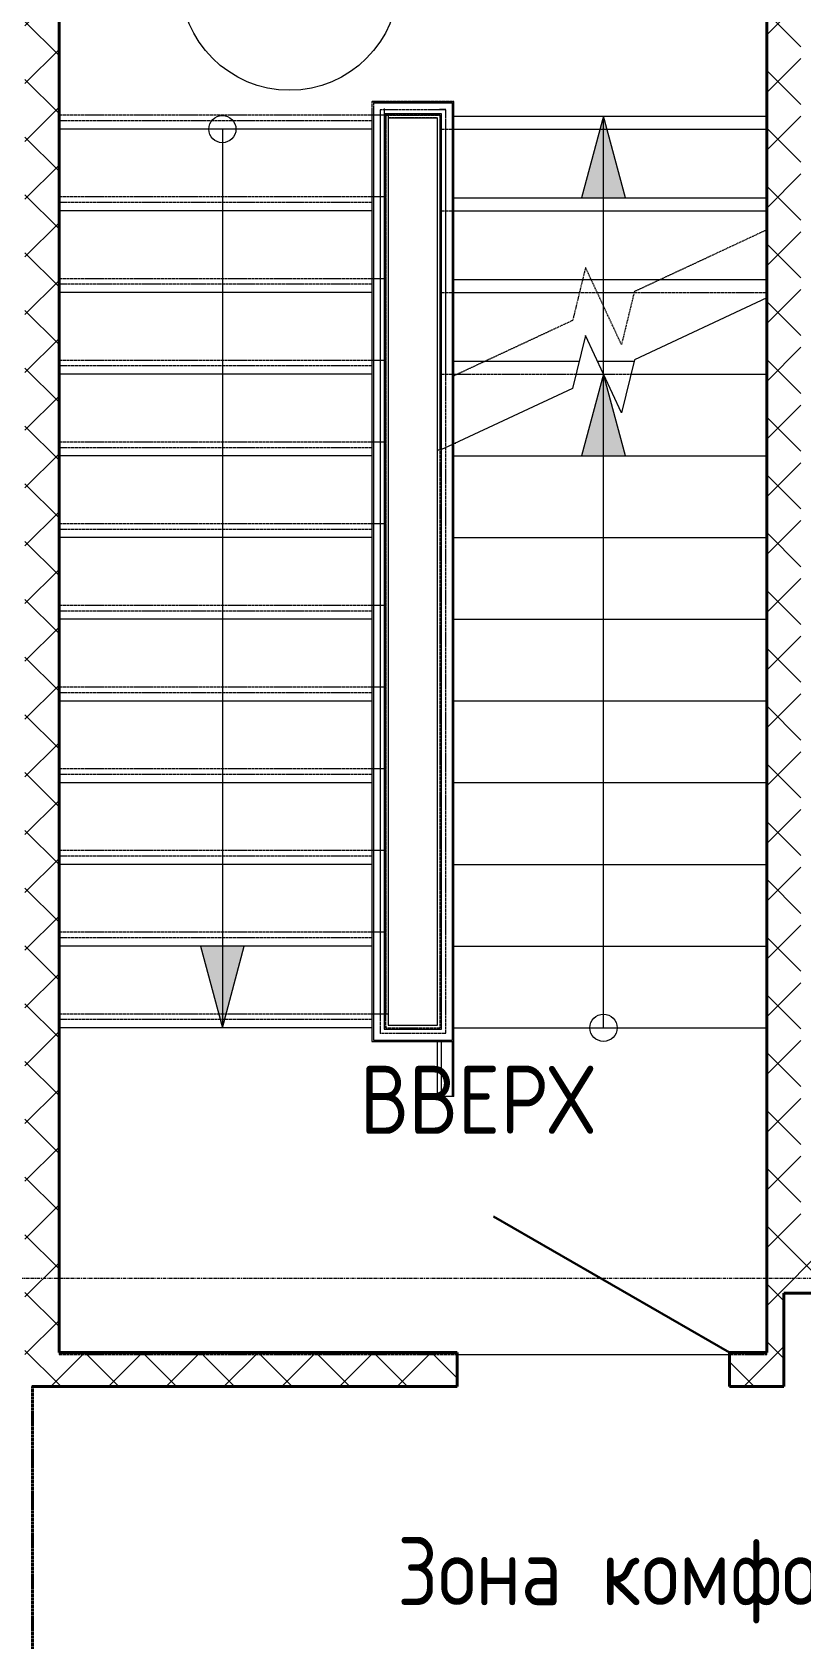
# Model space of a CAD drawing. Header units: millimetres. Extents: x -32954 to 151739, y -65671 to 56243.
# Drawn here: x -15149 to -12325, y -27678 to -21779 of the extents above; entities that cross this region are included whole.
import ezdxf

# ---------------------------------------------------------------- set-up
doc = ezdxf.new("R2010")
doc.units = ezdxf.units.MM
for name, pattern in [('ADSK_Линия сетки', [21, 12, -3, 3, -3]), ('ADSK_Сверху', [4.5, 3, -1.5]), ('ADSK_Штрих_ш3 п1_5', [4.5, 3, -1.5])]:
    doc.linetypes.add(name, pattern=pattern)
doc.layers.add('_Разделитель помещений_', color=4, linetype='ADSK_Штрих_ш3 п1_5', lineweight=40, true_color=0x00ffff)
for name, color, linetype, lineweight in [('Балясины', 7, 'Continuous', 18), ('Двери', 7, 'Continuous', 18), ('Лестницы', 7, 'Continuous', 18), ('Марки помещений', 7, 'Continuous', 18), ('Ограждение', 7, 'Continuous', 18), ('Оси', 7, 'Continuous', 9), ('Панель', 7, 'Continuous', 30), ('Поручни', 7, 'Continuous', 18), ('Стены разрез', 7, 'Continuous', 40), ('Стрелки вверх', 7, 'Continuous', 18), ('Траектории лестницы', 7, 'Continuous', 30)]:
    doc.layers.add(name, color=color, linetype=linetype, lineweight=lineweight)
doc.styles.add('GOST Common', font='GOST_Common.ttf', dxfattribs={"width": 0.9, "height": 250})
pattern_1 = [(45, (-4e-12, -22914.43), (-106.066, 106.066), []), (135, (-4e-12, -22914.43), (-106.066, -106.066), [])]

# ---------------------------------------------------------------- blocks, each defined once
blk = doc.blocks.new('AC_Дверь_Однопольная_ПВХ - 960х2080h М ОЛ Глухой низ с доводчиком-300448-В_АР_ПЭ_02 Этаж')
at = {"layer": 'Панель'}
blk.add_line((500, 62.5), (-366, 562.5), dxfattribs=at)
blk = doc.blocks.new('Ограждение - Ограждение-707298-В_АР_ПЭ_02 Этаж')
at = {"layer": 'Ограждение', "linetype": 'ADSK_Сверху'}
for p, q in [((-13599.6, 881.3), (-13900.4, 880.9)), ((-13900.4, 880.9), (-13900.4, -2469.5)), ((-13599.6, 880.4), (-13900.4, 880.4)), ((-13900.4, 855.4), (-13900.4, 810)), ((-13604.6, 876.3), (-13895.4, 875.9)), ((-13895.4, 875.9), (-13895.4, -2469.5)), ((-13604.6, 875.4), (-13895.4, 875.4)), ((-13895.4, 855.4), (-13895.4, 810)), ((-13629.6, 851.2), (-13870.4, 850.9)), ((-13870.4, 850.9), (-13870.4, -2469.5)), ((-13629.6, 850.4), (-13870.4, 850.4)), ((-13870.4, 835.4), (-13870.4, 810)), ((-13855.4, 855.4), (-13855.4, 810)), ((-13644.6, 836.2), (-13855.4, 835.9)), ((-13855.4, 835.9), (-13855.4, -2469.5)), ((-13644.6, 835.4), (-13855.4, 835.4)), ((-13649.6, 831.2), (-13850.4, 830.9)), ((-13850.4, 830.9), (-13850.4, -2469.5)), ((-13850.4, 830.4), (-13850.4, -2490)), ((-13649.6, 830.4), (-13850.4, 830.4)), ((-13649.6, 780.1), (-13649.6, 831.2)), ((-13649.6, 780.1), (-13649.6, 830.4)), ((-13644.6, 780.1), (-13644.6, 836.2)), ((-13644.6, 780.1), (-13644.6, 835.4)), ((-13629.6, 780.1), (-13629.6, 851.2)), ((-13629.6, 780.1), (-13629.6, 850.4)), ((-13604.6, 780.1), (-13604.6, 876.3)), ((-13604.6, 780.1), (-13604.6, 875.4)), ((-13599.6, 780.1), (-13599.6, 881.3)), ((-13599.6, 780.1), (-13599.6, 880.4)), ((-13900.4, 810), (-13900.4, -2490)), ((-13895.4, 810), (-13895.4, -2490)), ((-13870.4, 810), (-13870.4, -2490)), ((-13855.4, 810), (-13855.4, -2490)), ((-13659.6, 821.2), (-13840.4, 820.9)), ((-13840.4, 820.9), (-13840.4, -2469.5)), ((-13840.4, 820.4), (-13840.4, -2490)), ((-13659.6, 820.4), (-13840.4, 820.4)), ((-13659.6, 780.1), (-13659.6, 821.2)), ((-13659.6, 780.1), (-13659.6, 820.4)), ((-13659.6, -2510.3), (-13659.6, 780.1)), ((-13659.6, -149.7), (-13659.6, 780.1)), ((-13649.6, -2520.3), (-13649.6, 780.1)), ((-13649.6, -149.5), (-13649.6, 780.1)), ((-13644.6, -2525.3), (-13644.6, 780.1)), ((-13644.6, -147.2), (-13644.6, 780.1)), ((-13629.6, -2540.3), (-13629.6, 780.1)), ((-13629.6, -140.2), (-13629.6, 780.1)), ((-13604.6, -2565.3), (-13604.6, 780.1)), ((-13604.6, -128.5), (-13604.6, 780.1)), ((-13599.6, -2570.3), (-13599.6, 780.1)), ((-13599.6, -126.2), (-13599.6, 780.1)), ((-13850.4, -2469.5), (-13900.4, -2469.5)), ((-13855.4, -2469.5), (-13895.4, -2469.5)), ((-13840.4, -2469.5), (-13870.4, -2469.5)), ((-13900.4, -2490), (-13900.4, -2570.3)), ((-13895.4, -2490), (-13895.4, -2565.3)), ((-13870.4, -2490), (-13870.4, -2540.3)), ((-13855.4, -2490), (-13855.4, -2525.3)), ((-13855.4, -2525.3), (-13644.6, -2525.3)), ((-13850.4, -2490), (-13850.4, -2520.3)), ((-13850.4, -2520.3), (-13649.6, -2520.3)), ((-13840.4, -2490), (-13840.4, -2510.3)), ((-13840.4, -2510.3), (-13659.6, -2510.3)), ((-13900.4, -2570.3), (-13599.6, -2570.3)), ((-13895.4, -2565.3), (-13604.6, -2565.3)), ((-13870.4, -2540.3), (-13629.6, -2540.3))]:
    blk.add_line(p, q, dxfattribs=at)
at = {"layer": 'Поручни'}
for p, q in [((-13599.6, 880.4), (-13900.4, 880.4)), ((-13900.4, 855.4), (-13900.4, 779.8)), ((-13604.6, 875.4), (-13895.4, 875.4)), ((-13895.4, 855.4), (-13895.4, 779.8)), ((-13855.4, 855.4), (-13855.4, 779.8)), ((-13644.6, 835.4), (-13855.4, 835.4)), ((-13840.4, 835.4), (-13840.4, 779.8)), ((-13649.6, 822.6), (-13649.6, 830.4)), ((-13644.6, -394.9), (-13644.6, 835.4)), ((-13629.6, 832.3), (-13629.6, 850.4)), ((-13604.6, 827.1), (-13604.6, 875.4)), ((-13604.6, -378.5), (-13604.6, 827.1)), ((-13599.6, 827.1), (-13599.6, 880.4)), ((-13599.6, -376.2), (-13599.6, 827.1)), ((-13900.4, 779.8), (-13900.4, -2520.2)), ((-13895.4, 779.8), (-13895.4, -2520.2)), ((-13855.4, 779.8), (-13855.4, -2520.2)), ((-13659.6, 820.4), (-13840.4, 820.4)), ((-13840.4, 779.8), (-13840.4, -2510.5)), ((-13659.6, -399.7), (-13659.6, 820.4)), ((-13650, -399.7), (-13659.6, -399.7)), ((-13650, -399.7), (-13659.6, -399.7)), ((-13659.6, -2510.3), (-13659.6, -399.7)), ((-13644.6, -397.2), (-13650, -399.7)), ((-13644.6, -397.2), (-13650, -399.7)), ((-13604.6, -378.5), (-13644.6, -397.2)), ((-13604.6, -378.5), (-13644.6, -397.2)), ((-13604.6, -378.5), (-13644.6, -397.2)), ((-13644.6, -2525.3), (-13644.6, -397.2)), ((-13599.6, -376.2), (-13604.6, -378.5)), ((-13604.6, -2565.2), (-13604.6, -378.5)), ((-13599.6, -2570.2), (-13599.6, -376.2)), ((-13900.4, -2520.2), (-13900.4, -2570.6)), ((-13895.4, -2520.2), (-13895.4, -2565.6)), ((-13870.4, -2520.2), (-13870.4, -2540.6)), ((-13855.4, -2520.2), (-13855.4, -2525.6)), ((-13855.4, -2525.6), (-13644.6, -2525.3)), ((-13850.4, -2513.8), (-13850.4, -2520.2)), ((-13850.4, -2520.2), (-13850.4, -2520.6)), ((-13840.4, -2510.5), (-13659.6, -2510.3)), ((-13900.4, -2570.6), (-13599.6, -2570.2)), ((-13895.4, -2565.6), (-13604.6, -2565.2)), ((-13659.6, -2772.9), (-13659.6, -2570.3)), ((-13644.6, -2772.9), (-13644.6, -2570.3)), ((-13604.6, -2772.9), (-13604.6, -2570.2)), ((-13599.6, -2772.9), (-13599.6, -2570.2)), ((-13644.6, -2772.9), (-13659.6, -2772.9)), ((-13604.6, -2772.9), (-13644.6, -2772.9)), ((-13599.6, -2772.9), (-13604.6, -2772.9))]:
    blk.add_line(p, q, dxfattribs=at)
blk = doc.blocks.new('ADSK_Марка_Помещение_2_ГОСТ21-501-2011 - Имя и Категория-86712-В_АР_ПЭ_02 Этаж')
at = {"layer": 'Марки помещений'}
blk.add_circle((0, 0), 4, dxfattribs=at)

msp = doc.modelspace()

# ---------------------------------------------------------------- hatches: boundary and pattern name
at = {"layer": 'Стены разрез', "lineweight": 9}
h = msp.add_hatch(dxfattribs=at)
h.set_pattern_fill('FP_1', color=256, style=0, pattern_type=2)
h.set_pattern_definition(pattern_1)
h.paths.add_polyline_path([(-15150, -26751.8), (-15050, -26751.8), (-15050, -20864.4), (-15175, -20864.4), (-15175, -26751.8)])
h = msp.add_hatch(dxfattribs=at)
h.set_pattern_fill('FP_1', color=256, style=0, pattern_type=2)
h.set_pattern_definition(pattern_1)
h.paths.add_polyline_path([(-12387.5, -26626.8), (-12387.5, -26284.4), (-12325, -26284.4), (-12325, -20864.4), (-12450, -20864.4), (-12450, -26626.8)])
h = msp.add_hatch(dxfattribs=at)
h.set_pattern_fill('FP_1', color=256, style=0, pattern_type=2)
h.set_pattern_definition(pattern_1)
h.paths.add_polyline_path([(-150, -26409.4), (-150, -26284.4), (-1126.6, -26284.4), (-1126.6, -26409.4), (-170, -26409.4)])
h.paths.add_polyline_path([(-3118.4, -26409.4), (-2126.6, -26409.4), (-2126.6, -26284.4), (-5175, -26284.4), (-5175, -26409.4)])
h.paths.add_polyline_path([(-6608.4, -26409.4), (-6175, -26409.4), (-6175, -26284.4), (-6608.4, -26284.4)])
h.paths.add_polyline_path([(-7650, -26409.4), (-7608.4, -26409.4), (-7608.4, -26284.4), (-10501.6, -26284.4), (-10501.6, -26409.4), (-8450, -26409.4)])
h.paths.add_polyline_path([(-11501.6, -26409.4), (-11501.6, -26284.4), (-12387.5, -26284.4), (-12387.5, -26409.4), (-12132.1, -26409.4)])
h = msp.add_hatch(dxfattribs=at)
h.set_pattern_fill('FP_1', color=256, style=0, pattern_type=2)
h.set_pattern_definition(pattern_1)
h.paths.add_polyline_path([(-12587.5, -26751.8), (-12387.5, -26751.8), (-12387.5, -26626.8), (-12587.5, -26626.8)])
h.paths.add_polyline_path([(-15050, -26751.8), (-13587.5, -26751.8), (-13587.5, -26626.8), (-15050, -26626.8)])
at = {"layer": 'Стрелки вверх'}
for points in [[(-12969.6, -22387.3), (-13050, -22087.3), (-13130.4, -22387.3)], [(-12969.6, -23334.3), (-13050, -23034.3), (-13130.4, -23334.3)], [(-14450, -25434.6), (-14369.6, -25134.6), (-14530.4, -25134.6)]]:
    msp.add_hatch(color=256, dxfattribs=at).paths.add_polyline_path(points)

# ---------------------------------------------------------------- linework, layer by layer
at = {"layer": '_Разделитель помещений_'}
msp.add_line((-15147.5, -26751.8), (-15147.5, -28247.9), dxfattribs=at)
at = {"layer": 'Лестницы', "linetype": 'ADSK_Сверху'}
for p, q in [((-15050, -20884.4), (-15050, -22083.9)), ((-15050, -20884.4), (-15050, -22104.4)), ((-12450, -22134.3), (-12450, -20884.4)), ((-12450, -22134.3), (-12450, -20884.4)), ((-13850, -22083.9), (-15050, -22083.9)), ((-15050, -22083.9), (-15050, -25383.9)), ((-13850, -22083.9), (-15050, -22083.9)), ((-13900.4, -22104.4), (-15050, -22104.4)), ((-15050, -22104.4), (-15050, -25404.4)), ((-13900.4, -22104.4), (-15050, -22104.4)), ((-13850, -22083.9), (-13650, -22083.6)), ((-13850, -22083.9), (-13850, -25383.9)), ((-13650, -22083.6), (-13650, -22134.3)), ((-13650, -22084.4), (-13650, -22091.9)), ((-13599.6, -22087.3), (-12450, -22087.3)), ((-13900.4, -22134.6), (-15050, -22134.6)), ((-13650, -22134.3), (-12450, -22134.3)), ((-13650, -23311.1), (-13650, -22134.3)), ((-13650, -22134.3), (-12450, -22134.3)), ((-13599.6, -22134.3), (-12450, -22134.3)), ((-13599.6, -22134.3), (-12450, -22134.3)), ((-12450, -25434.3), (-12450, -22134.3)), ((-12450, -22504.5), (-12450, -22134.3)), ((-13850, -22383.9), (-15050, -22383.9)), ((-13850, -22383.9), (-15050, -22383.9)), ((-13900.4, -22404.4), (-15050, -22404.4)), ((-13900.4, -22404.4), (-15050, -22404.4)), ((-13599.6, -22387.3), (-12450, -22387.3)), ((-13900.4, -22434.6), (-15050, -22434.6)), ((-13650, -22434.3), (-12450, -22434.3)), ((-13650, -22434.3), (-12450, -22434.3)), ((-13599.6, -22434.3), (-12450, -22434.3)), ((-13599.6, -22434.3), (-12450, -22434.3)), ((-12450, -22504.5), (-12936.7, -22731.5)), ((-13116, -22642.7), (-13163.3, -22837.2)), ((-12984, -22925.9), (-13116, -22642.7)), ((-13850, -22683.9), (-15050, -22683.9)), ((-13850, -22683.9), (-15050, -22683.9)), ((-13900.4, -22704.4), (-15050, -22704.4)), ((-13900.4, -22704.4), (-15050, -22704.4)), ((-13599.6, -22687.3), (-12450, -22687.3)), ((-13900.4, -22734.6), (-15050, -22734.6)), ((-13650, -22734.3), (-12450, -22734.3)), ((-13650, -22734.3), (-12450, -22734.3)), ((-13599.6, -22734.3), (-13138.3, -22734.3)), ((-13599.6, -22734.3), (-13138.3, -22734.3)), ((-13073.3, -22734.3), (-12937.4, -22734.3)), ((-13073.3, -22734.3), (-12937.4, -22734.3)), ((-12936.7, -22731.5), (-12984, -22925.9)), ((-13163.3, -22837.2), (-13604.6, -23042.9)), ((-13850, -22983.9), (-15050, -22983.9)), ((-13850, -22983.9), (-15050, -22983.9)), ((-13900.4, -23004.4), (-15050, -23004.4)), ((-13900.4, -23004.4), (-15050, -23004.4)), ((-13599.6, -22987.3), (-13139, -22987.3)), ((-13071.9, -22987.3), (-12938.1, -22987.3)), ((-13900.4, -23034.6), (-15050, -23034.6)), ((-13650, -23034.3), (-12450, -23034.3)), ((-13650, -23034.3), (-12450, -23034.3)), ((-13599.6, -23034.3), (-13586.1, -23034.3)), ((-13599.6, -23034.3), (-13586.1, -23034.3)), ((-13150.4, -23034.3), (-13050, -23034.3)), ((-12949.6, -23034.3), (-12450, -23034.3)), ((-13850, -23283.9), (-15050, -23283.9)), ((-13850, -23283.9), (-15050, -23283.9)), ((-13599.6, -23287.3), (-13592.5, -23287.3)), ((-13900.4, -23304.4), (-15050, -23304.4)), ((-13900.4, -23304.4), (-15050, -23304.4)), ((-13900.4, -23334.6), (-15050, -23334.6)), ((-13599.6, -23334.3), (-12450, -23334.3)), ((-13599.6, -23334.3), (-12450, -23334.3)), ((-13599.6, -23334.3), (-12450, -23334.3)), ((-13850, -23583.9), (-15050, -23583.9)), ((-13850, -23583.9), (-15050, -23583.9)), ((-13900.4, -23604.4), (-15050, -23604.4)), ((-13900.4, -23604.4), (-15050, -23604.4)), ((-13900.4, -23634.6), (-15050, -23634.6)), ((-13599.6, -23634.3), (-12450, -23634.3)), ((-13599.6, -23634.3), (-12450, -23634.3)), ((-13599.6, -23634.3), (-12450, -23634.3)), ((-13850, -23883.9), (-15050, -23883.9)), ((-13850, -23883.9), (-15050, -23883.9)), ((-13900.4, -23904.4), (-15050, -23904.4)), ((-13900.4, -23904.4), (-15050, -23904.4)), ((-13900.4, -23934.6), (-15050, -23934.6)), ((-13599.6, -23934.3), (-12450, -23934.3)), ((-13599.6, -23934.3), (-12450, -23934.3)), ((-13599.6, -23934.3), (-12450, -23934.3)), ((-13850, -24183.9), (-15050, -24183.9)), ((-13850, -24183.9), (-15050, -24183.9)), ((-13900.4, -24204.4), (-15050, -24204.4)), ((-13900.4, -24204.4), (-15050, -24204.4)), ((-13900.4, -24234.6), (-15050, -24234.6)), ((-13599.6, -24234.3), (-12450, -24234.3)), ((-13599.6, -24234.3), (-12450, -24234.3)), ((-13599.6, -24234.3), (-12450, -24234.3)), ((-13850, -24483.9), (-15050, -24483.9)), ((-13850, -24483.9), (-15050, -24483.9)), ((-13900.4, -24504.4), (-15050, -24504.4)), ((-13900.4, -24504.4), (-15050, -24504.4)), ((-13900.4, -24534.6), (-15050, -24534.6)), ((-13599.6, -24534.3), (-12450, -24534.3)), ((-13599.6, -24534.3), (-12450, -24534.3)), ((-13599.6, -24534.3), (-12450, -24534.3)), ((-13850, -24783.9), (-15050, -24783.9)), ((-13850, -24783.9), (-15050, -24783.9)), ((-13900.4, -24804.4), (-15050, -24804.4)), ((-13900.4, -24804.4), (-15050, -24804.4)), ((-13900.4, -24834.6), (-15050, -24834.6)), ((-13599.6, -24834.3), (-12450, -24834.3)), ((-13599.6, -24834.3), (-12450, -24834.3)), ((-13599.6, -24834.3), (-12450, -24834.3)), ((-13850, -25083.9), (-15050, -25083.9)), ((-13850, -25083.9), (-15050, -25083.9)), ((-13900.4, -25104.4), (-15050, -25104.4)), ((-13900.4, -25104.4), (-15050, -25104.4)), ((-13900.4, -25134.6), (-15050, -25134.6)), ((-13599.6, -25134.3), (-12450, -25134.3)), ((-13599.6, -25134.3), (-12450, -25134.3)), ((-13599.6, -25134.3), (-12450, -25134.3)), ((-13850, -25383.9), (-15050, -25383.9)), ((-15050, -25404.4), (-15050, -26634.3)), ((-13900.4, -25404.4), (-15050, -25404.4)), ((-13900.4, -25404.4), (-15050, -25404.4)), ((-13900.4, -25434.6), (-15050, -25434.6)), ((-13850, -25434.3), (-13850, -25428.1)), ((-13599.6, -25434.3), (-12450, -25434.3)), ((-13599.6, -25434.3), (-12450, -25434.3)), ((-13599.6, -25434.3), (-12450, -25434.3)), ((-12450, -26634.3), (-12450, -25434.3)), ((-15050, -26634.3), (-12450, -26634.3))]:
    msp.add_line(p, q, dxfattribs=at)
at = {"layer": 'Лестницы'}
for p, q in [((-13650, -22084.4), (-13650, -22087.3)), ((-13650, -22091.9), (-13650, -22087.3)), ((-13599.6, -22087.3), (-12450, -22087.3)), ((-13900.4, -22134.6), (-15050, -22134.6)), ((-13599.6, -22387.3), (-12450, -22387.3)), ((-13900.4, -22434.6), (-15050, -22434.6)), ((-13599.6, -22687.3), (-12450, -22687.3)), ((-13900.4, -22734.6), (-15050, -22734.6)), ((-12450, -22754.5), (-12936.7, -22981.5)), ((-13116, -22892.7), (-13163.3, -23087.2)), ((-12984, -23175.9), (-13116, -22892.7)), ((-13599.6, -22987.3), (-13139, -22987.3)), ((-13071.9, -22987.3), (-12938.1, -22987.3)), ((-12936.7, -22981.5), (-12984, -23175.9)), ((-13900.4, -23034.6), (-15050, -23034.6)), ((-13150.4, -23034.3), (-13050, -23034.3)), ((-12949.6, -23034.3), (-12450, -23034.3)), ((-13163.3, -23087.2), (-13599.6, -23290.6)), ((-13599.6, -23287.3), (-13592.5, -23287.3)), ((-13900.4, -23334.6), (-15050, -23334.6)), ((-13599.6, -23334.3), (-12450, -23334.3)), ((-13900.4, -23634.6), (-15050, -23634.6)), ((-13599.6, -23634.3), (-12450, -23634.3)), ((-13900.4, -23934.6), (-15050, -23934.6)), ((-13599.6, -23934.3), (-12450, -23934.3)), ((-13900.4, -24234.6), (-15050, -24234.6)), ((-13599.6, -24234.3), (-12450, -24234.3)), ((-13900.4, -24534.6), (-15050, -24534.6)), ((-13599.6, -24534.3), (-12450, -24534.3)), ((-13900.4, -24834.6), (-15050, -24834.6)), ((-13599.6, -24834.3), (-12450, -24834.3)), ((-13900.4, -25134.6), (-15050, -25134.6)), ((-13599.6, -25134.3), (-12450, -25134.3)), ((-13900.4, -25434.6), (-15050, -25434.6)), ((-13850, -25428.1), (-13850, -25434.6)), ((-13599.6, -25434.3), (-12450, -25434.3)), ((-13587.5, -26634.6), (-12587.5, -26634.6))]:
    msp.add_line(p, q, dxfattribs=at)
at = {"layer": 'Оси', "linetype": 'ADSK_Линия сетки'}
msp.add_line((2500, -26354.4), (-32136.4, -26354.4), dxfattribs=at)
at = {"layer": 'Стены разрез'}
for p, q in [((-15050, -26626.8), (-15050, -20884.4)), ((-12450, -20884.4), (-12450, -26626.8)), ((-12387.5, -26409.4), (-11501.6, -26409.4)), ((-12387.5, -26751.8), (-12387.5, -26409.4)), ((-13587.5, -26626.8), (-15050, -26626.8)), ((-13587.5, -26751.8), (-13587.5, -26626.8)), ((-12450, -26626.8), (-12587.5, -26626.8)), ((-12587.5, -26626.8), (-12587.5, -26751.8)), ((-15150, -26751.8), (-13587.5, -26751.8)), ((-12587.5, -26751.8), (-12387.5, -26751.8))]:
    msp.add_line(p, q, dxfattribs=at)
at = {"layer": 'Стрелки вверх'}
for p, q in [((-13050, -22087.3), (-13130.4, -22387.3)), ((-13050, -22387.3), (-13050, -22087.3)), ((-12969.6, -22387.3), (-13050, -22087.3)), ((-14450, -22134.6), (-14450, -22434.6)), ((-13130.4, -22387.3), (-12969.6, -22387.3)), ((-13050, -22687.3), (-13050, -22387.3)), ((-14450, -22434.6), (-14450, -22734.6)), ((-13050, -22987.3), (-13050, -22687.3)), ((-14450, -22734.6), (-14450, -23034.6)), ((-13050, -23034.3), (-13050, -22987.3)), ((-14450, -23034.6), (-14450, -23334.6)), ((-13050, -23034.3), (-13130.4, -23334.3)), ((-13050, -23334.3), (-13050, -23034.3)), ((-12969.6, -23334.3), (-13050, -23034.3)), ((-14450, -23334.6), (-14450, -23634.6)), ((-13130.4, -23334.3), (-12969.6, -23334.3)), ((-13050, -23634.3), (-13050, -23334.3)), ((-14450, -23634.6), (-14450, -23934.6)), ((-13050, -23934.3), (-13050, -23634.3)), ((-14450, -23934.6), (-14450, -24234.6)), ((-13050, -24234.3), (-13050, -23934.3)), ((-14450, -24234.6), (-14450, -24534.6)), ((-13050, -24534.3), (-13050, -24234.3)), ((-14450, -24534.6), (-14450, -24834.6)), ((-13050, -24834.3), (-13050, -24534.3)), ((-14450, -24834.6), (-14450, -25134.6)), ((-13050, -25134.3), (-13050, -24834.3)), ((-14369.6, -25134.6), (-14530.4, -25134.6)), ((-14530.4, -25134.6), (-14450, -25434.6)), ((-14450, -25134.6), (-14450, -25434.6)), ((-14450, -25434.6), (-14369.6, -25134.6)), ((-13050, -25434.3), (-13050, -25134.3))]:
    msp.add_line(p, q, dxfattribs=at)
for centre in [(-14450, -22134.6), (-13050, -25434.3)]:
    msp.add_circle(centre, 50, dxfattribs=at)

# ---------------------------------------------------------------- block references
at = {"layer": 'Балясины'}
msp.add_blockref('Ограждение - Ограждение-707298-В_АР_ПЭ_02 Этаж', (0, -22914.4), dxfattribs=at)
at = {"layer": 'Двери'}
msp.add_blockref('AC_Дверь_Однопольная_ПВХ - 960х2080h М ОЛ Глухой низ с доводчиком-300448-В_АР_ПЭ_02 Этаж', (-13087.5, -26689.3), dxfattribs=at)
at = {"layer": 'Марки помещений', "xscale": 99.99999999999993, "yscale": 99.99999999999993, "zscale": 99.99999999999993}
msp.add_blockref('ADSK_Марка_Помещение_2_ГОСТ21-501-2011 - Имя и Категория-86712-В_АР_ПЭ_02 Этаж', (-14203, -21591.9), dxfattribs=at)

# ---------------------------------------------------------------- texts
at = {"layer": 'Марки помещений', "lineweight": 9, "char_height": 250, "attachment_point": 1, "style": 'GOST Common'}
for s, insert, width in [('Зона', (-13807.5, -27304.6), 815.316), ('комфортного', (-13057.4, -27304.6), 2265.569)]:
    msp.add_mtext(s, dxfattribs=dict(at, insert=insert, width=width))
at = {"layer": 'Траектории лестницы', "lineweight": 9, "insert": (-13944.9, -25573.7), "char_height": 250, "width": 1073.899, "attachment_point": 1, "line_spacing_factor": 1.022761, "style": 'GOST Common'}
msp.add_mtext('ВВЕРХ', dxfattribs=at)

doc.saveas('drawing.dxf')
